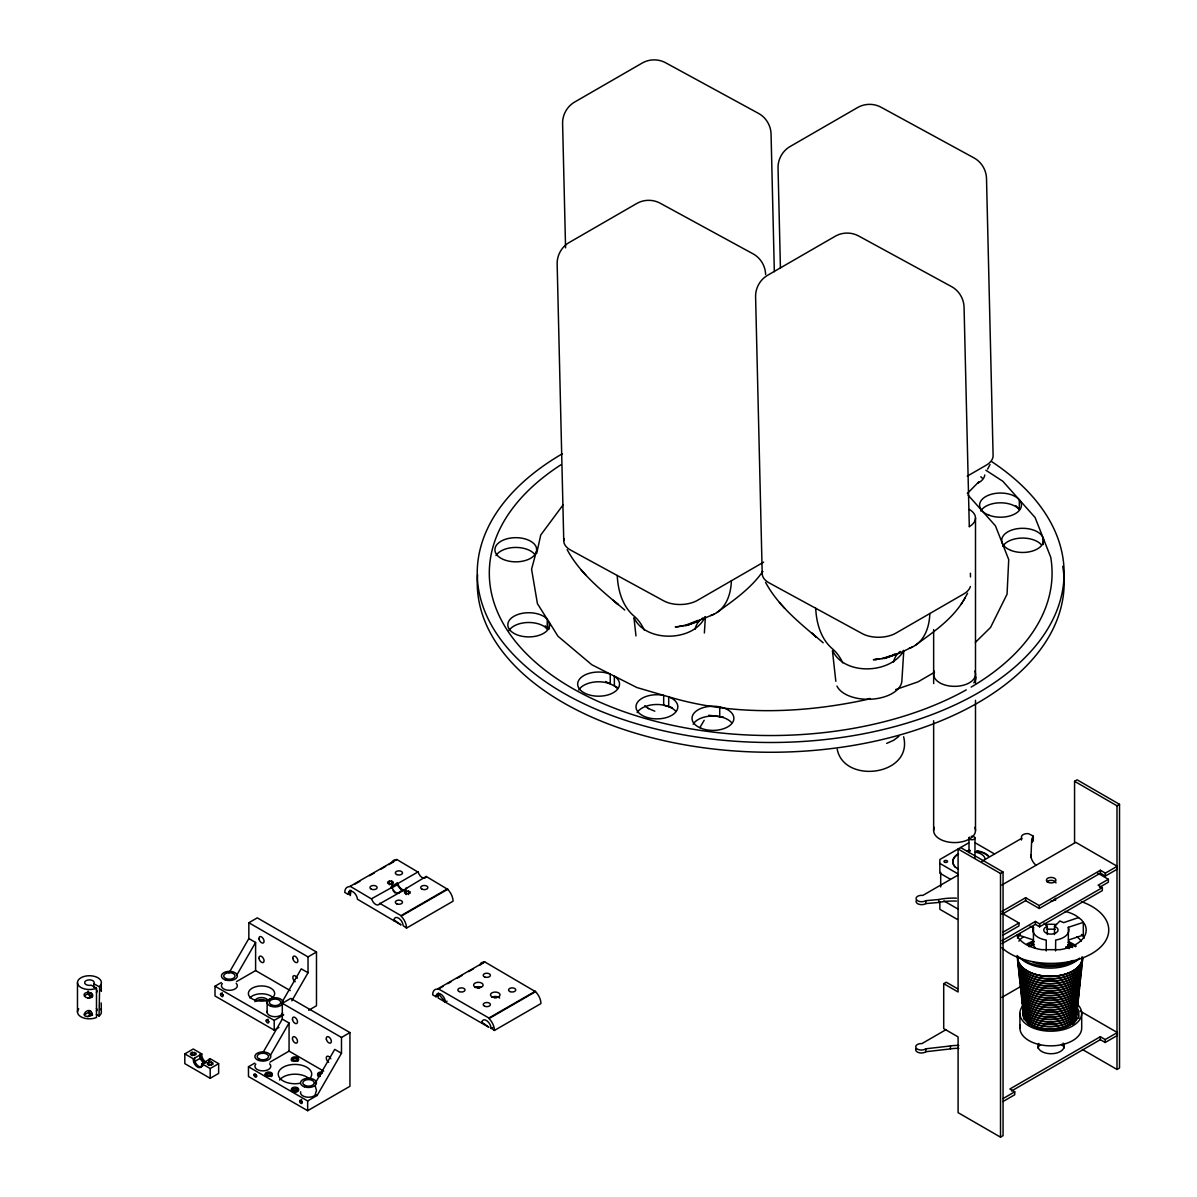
<?xml version="1.0" encoding="UTF-8"?>
<svg xmlns="http://www.w3.org/2000/svg" width="1197" height="1197" viewBox="0 0 1197 1197"><rect width="100%" height="100%" fill="white"/><g stroke="black" fill="none" stroke-linecap="round" stroke-linejoin="round"><path stroke-width="1.5" d="M101.147 1008.682L101.326 1009.804L101.147 1002.877M981.899 861.316L1021.804 838.274A5.985 3.456 0 0 1 1022.851 834.818A5.985 3.456 0 0 1 1028.597 833.681L1033.101 836.03A5.985 3.456 0 0 1 1031.724 839.441L1030.931 857.561L1030.931 854.628A32.484 18.748 0 0 0 1035.779 865.057M704.375 632.989L705.407 616.724M903.735 651.288L901.925 680.195A33.052 18.539 -1.4 0 1 873.182 699.048A33.052 18.539 -1.4 0 1 836.942 686.061M393.828 920.762L393.918 919.79A6.598 3.8 60 0 1 400.83 920.134L401.549 921.151A6.598 3.8 60 0 1 403.135 925.625L406.516 928.079L453.035 901.221L453.035 900.339A11.386 6.584 60 0 0 447.648 889.326L426.207 876.458L405.633 888.802A5.985 3.456 60 0 1 401.683 889.147A5.985 3.456 60 0 1 397.958 883.94L397.12 883.102L391.195 886.528L391.195 888.234M481.718 1023.136L481.807 1022.163A6.598 3.8 60 0 1 488.72 1022.507L489.438 1023.525A6.598 3.8 60 0 1 491.024 1027.984L494.406 1030.452L540.909 1003.595L540.909 1002.712A11.386 6.584 60 0 0 535.538 991.7L484.695 961.864L437.369 989.066A11.386 6.584 60 0 0 432.656 994.812L436.052 996.772L437.743 995.784A6.598 3.8 60 0 1 438.491 993.301M101.147 990.128L101.326 991.251L101.147 984.323M424.292 878.119A5.985 3.456 60 0 1 418.247 872.224L396.805 859.491L349.479 886.693A11.386 6.584 60 0 0 344.781 892.438L348.162 894.398A6.598 3.8 60 0 1 350.123 891.137L350.886 891.077L350.287 895.625L350.287 891.122M705.078 616.784C694.23 641.816 645.782 642.998 634.245 618.101M902.957 651.991C889.027 673.956 844.349 675.407 832.708 650.869M903.151 651.153L903.346 650.33M536.166 552.116L531.573 569.218L537.423 603.662L547.238 619.223L547.238 628.994L545.278 625.881M704.165 720.325L699.901 727.522M206.557 1062.472A5.985 3.456 60 0 1 201.814 1053.973L193.271 1048.991L184.817 1053.884L184.817 1063.639L210.193 1078.288L218.647 1073.41L218.647 1063.639L210.088 1058.702L201.709 1064.148A5.985 3.456 60 0 1 197.296 1066.946A5.985 3.456 60 0 1 193.345 1058.851L200.557 1054.662A5.985 3.456 60 0 0 205.285 1063.205M200.542 1054.707L201.814 1053.929M267.215 1011.226A7.975 4.608 0 0 0 271.869 1016.313A7.975 4.608 0 0 0 281.475 1014.817L282.582 1012.946M300.671 1091.784A7.975 4.608 0 0 0 305.325 1096.856A7.975 4.608 0 0 0 314.931 1095.375L316.472 1090.542L315.26 1085.993M405.903 888.174L406.636 888.608L379.419 903.93A5.985 3.456 60 0 1 375.469 904.289A5.985 3.456 60 0 1 371.743 899.082L350.287 886.349M426.207 876.458L425.937 877.087A5.985 3.456 60 0 1 424.95 877.955M987.63 469.149L990.024 464.541M963.286 600.864L967.595 593.263M229.001 972.922L248.841 938.568L248.841 922.737L257.295 917.86L316.487 952.034L316.487 1005.734L308.661 1010.268M236.767 975.091L255.604 942.473L248.841 938.568M281.534 1003.011L301.27 968.837L308.033 972.742L291.799 1000.857M262.457 1053.48L282.297 1019.111L282.297 1003.281L290.751 998.403L349.943 1032.577L349.943 1086.292L307.659 1110.696L248.467 1076.522L248.467 1066.751L254.781 1063.101M270.223 1055.634L289.061 1023.016L282.297 1019.111M314.991 1083.554L334.726 1049.38L341.489 1053.285L317.145 1095.464L307.659 1100.941L248.467 1066.751M915.391 645.258C932.388 632.779 950.762 620.45 962.343 602.36M961.176 604.276L965.186 597.872M1046.238 950.927L1046.238 940.049A18.03 10.414 0 0 1 1033.475 927.301L1030.108 926.254M1018.482 935.066L1033.475 939.989A18.03 10.414 0 0 0 1035.285 947.889M563.293 504.64L540.745 535.014L536.66 553.493M762.728 571.523C750.863 588.49 733.462 600.52 716.943 612.505M978.981 481.658L967.326 493.493M93.83 987.36L93.875 983.665A4.788 2.768 0 0 0 90.044 979.894A4.788 2.768 0 0 0 84.688 982.976A4.788 2.768 0 0 0 91.211 985.191L96.493 988.168L96.493 1017.465L95.625 1017.839A11.955 6.898 0 0 1 81.321 1017.001A11.955 6.898 0 0 1 78.733 1008.832M1054.482 934.543L1054.482 926.403L1059.914 920.972L1063.654 922.633L1078.527 917.59M975.36 642.4L990.532 627.482L1007.051 594.206L1008.727 559.598L995.455 525.842L968.044 495.049M96.373 1014.472L99.037 1015.999L99.665 986.193A11.955 6.898 0 0 0 91.585 975.839A11.955 6.898 0 0 0 77.67 983.874A11.955 6.898 0 0 0 95.625 988.542L96.493 988.168M99.037 1015.999L99.665 1015.49A11.955 6.898 0 0 0 100.982 1010.133M898.917 736.335L893.605 740.3L886.693 743.397M934.528 672.25L917.934 681.901L895.625 689.577M763.626 562.156L697.567 600.296A23.925 13.421 -1.4 0 1 663.737 600.849L570.76 550.156A23.925 13.421 -1.4 0 1 564.041 538.68M967.251 476.152L986.104 465.274A23.925 13.421 -1.4 0 0 993.106 455.668L986.508 178.533C986.298 170.139 981.555 162.104 974.208 158.019L881.216 107.326C873.87 103.241 864.518 103.376 857.306 107.715L789.661 146.782C782.464 151.106 777.93 159.291 778.035 167.685L780.429 268.113M84.374 996.203C82.054 990.697 94.862 991.535 92.468 996.592C89.685 1000.123 79.675 996.113 88.084 994.049L88.084 991.131M87.77 998.238L92.468 996.592M84.374 1014.757L88.084 1012.602L90.284 1015.34L92.468 1015.146C90.119 1002.218 75.261 1021.056 92.468 1015.146M87.77 1016.792L90.284 1015.34M355.105 884.059L359.923 881.276M369.544 875.725L374.347 872.942M380.766 869.246L385.584 866.463M388.786 864.608L393.604 861.84M348.162 894.398L349.853 893.411A6.598 3.8 60 0 1 351.14 890.448M389.324 881.082L387.693 882.024L387.693 883.341L391.614 884.269L393.229 883.341L393.229 882.024L391.614 881.082L389.324 881.082L389.324 884.792M278.901 1027.445L274.203 1030.153L215.011 995.979L215.011 986.208L221.325 982.557M371.654 898.678L392.032 887.351A5.985 3.456 60 0 0 399.289 892.753M397.868 883.536L418.157 871.82M392.676 887.381L397.12 884.822L397.12 883.102M236.557 981.585L255.604 970.587L290.243 990.592M397.434 893.306L401.878 890.733L405.05 890.448M406.232 890.852L404.616 891.78L404.616 893.112L406.232 894.039L410.137 893.112L410.137 891.78L406.232 890.852L406.232 894.563M248.841 922.737L308.033 956.912L316.487 952.034M379.688 903.316L401.04 915.645L447.543 888.787M406.516 928.079L406.516 927.196A11.386 6.584 60 0 0 401.13 916.184L447.648 889.326M192.133 1052.283L190.518 1053.225L190.518 1054.542L192.133 1055.47L196.039 1054.542L196.039 1053.225L192.133 1052.283L192.133 1055.545M194.004 1061.874L199.929 1058.447L199.929 1054.303M215.011 986.208L274.203 1020.383L283.689 1014.921L282.178 1014.039M200.243 1066.946L203.206 1065.225M209.041 1062.053L207.425 1062.981L207.425 1064.298L209.041 1065.24L212.946 1064.298L212.946 1062.981L211.33 1062.053L209.041 1062.053L209.041 1065.3M201.62 1063.579L210.193 1068.532L218.647 1063.639M270.013 1062.128L289.061 1051.131L323.699 1071.135M282.297 1003.281L341.489 1037.455L349.943 1032.577M438.177 989.216L442.995 986.433M447.798 983.65L451.015 981.794M457.434 978.099L462.237 975.316M468.655 971.62L473.458 968.837M479.877 965.126L484.695 961.864M481.807 1022.163L488.915 1027.295L438.177 997.999L438.177 993.495L445.359 1002.143L447.05 1001.156M438.177 988.722L488.915 1018.019L535.433 991.161M494.406 1030.452L494.406 1029.57A11.386 6.584 60 0 0 489.019 1018.557L535.538 991.7M491.024 1028.507L492.715 1027.52M1074.562 843.002L1074.562 781.297L1077.105 779.831L1119.524 804.324L1119.524 1067.978L1116.996 1069.445L1082.417 1049.485M968.612 842.912L939.854 859.506L939.854 873.182L950.253 879.182M957.959 875.127L922.857 895.401A5.551 3.202 0 0 0 916.498 897.301A5.551 3.202 0 0 0 918.668 901.236A5.551 3.202 0 0 0 925.76 900.668L938.777 899.531A41.865 24.164 0 0 1 956.433 898.169M1074.562 781.297L1116.996 805.79L1119.524 804.324M943.715 983.68L958.094 991.984L958.094 849.002L1000.512 873.496L1003.056 872.029L1003.056 1135.684L1000.512 1137.15L958.094 1112.656L958.094 1036.901L943.715 1028.612L943.715 983.68L946.243 982.228L957.435 988.677M1001.814 885.047L1075.774 842.344L1117.22 866.269L1117.22 869.202L1105.355 876.039L1100.417 873.182L1039.25 908.508L1025.62 900.638L1001.979 914.299M1001.979 911.366L1025.62 897.705L1039.25 905.575L1100.417 870.264L1105.355 873.122L1117.22 866.269M1003.056 932.179L1018.961 922.992L1018.961 925.924L1003.056 935.111M1001.979 940.722L1035.39 921.436L1039.609 923.875L1102.347 887.65L1102.347 890.583L1039.609 926.807L1035.39 924.353L1001.979 943.64M1099.579 887.306L1108.362 882.234L1108.362 879.301L1098.113 885.211L1102.347 887.65M945.899 1029.734L921.959 1043.575A5.641 3.262 0 0 0 916.139 1048.093A5.641 3.262 0 0 0 925.805 1048.796L950.433 1045.969A24.658 14.244 0 0 1 958.812 1045.445M1001.784 997.445L1020.951 986.373M1080.113 1011.076L1117.34 1032.532L1105.19 1039.55L1100.327 1036.737L1009.879 1089.001L1014.742 1091.814L1014.742 1094.746L1003.056 1101.509M1011.495 1091.006L1100.327 1039.669L1100.327 1036.737M1003.056 1098.577L1014.742 1091.814M1100.327 1039.669L1105.19 1042.482L1117.34 1035.465L1117.34 1032.532M698.135 620.33L686.105 625.014M891.72 655.507L894.967 653.891M713.921 614.241L689.053 624.654L676.021 626.869M912.368 646.993L899.516 653.128L885.451 658.096L873.376 659.727L879.75 659.008M698.749 621.273L685.582 625.792M897.196 654.026L884.029 658.545M869.875 698.435L866.433 699.617C801.601 713.621 732.714 715.986 668.704 696.834L668.704 706.589L672.684 708.609A20.933 12.09 0 0 1 675.707 711.242M891.047 655.582L881.905 658.664M1055.559 950.927L1055.679 940.049A18.03 10.414 0 0 0 1068.322 927.301L1083.315 922.378L1083.315 935.066L1068.367 940.064A18.03 10.414 0 0 1 1066.512 947.889M684.489 625.552L679.073 626.555M915.929 1048.811A5.641 3.262 0 0 0 918.757 1052.642A5.641 3.262 0 0 0 925.805 1051.729L950.433 1048.901A24.658 14.244 0 0 1 958.812 1048.377M675.258 626.944L678.4 626.719M916.498 900.234A5.551 3.202 0 0 0 918.668 904.169A5.551 3.202 0 0 0 925.76 903.6L938.777 902.463A41.865 24.164 0 0 1 956.433 901.102M875.486 659.547L876.862 659.472M477.199 987.854L479.488 987.854M494.122 997.625L496.411 997.625M708.744 715.252L723.377 717.123M484.695 962.358L483.887 962.208A11.386 6.584 60 0 0 480.446 963.66M668.584 706.529L663.677 705.138A20.933 12.09 0 0 0 637.118 712.664M672.041 707.577L663.677 705.138L663.677 695.367L636.924 687.557L591.812 664.754L557.937 636.206L547.538 619.492L544.515 616.859A20.933 12.09 0 0 0 510.416 618.984A20.933 12.09 0 0 0 525.528 636.759A20.933 12.09 0 0 0 549.288 622.485L549.288 628.994M654.819 711.183L647.906 708.31M605.607 681.497L617.592 687.557M1097.499 873.017L1108.362 879.301M975.375 842.912L994.542 853.97M960.622 847.536L1003.056 872.029M939.854 863.411L957.42 873.556M1001.949 913.161L1018.961 922.992M943.879 900.892L958.213 909.166M957.42 919.446L939.854 909.301L939.854 901.82M349.853 893.411L349.15 893.007A7.601 4.384 60 0 1 350.003 890.149M315.634 1094.597L317.145 1095.464M93.83 983.71L99.037 986.702M184.817 1053.884L193.36 1058.806M985.849 470.226L1002.862 481.284L1035.091 517.508L1050.727 557.218A281.385 162.463 0 0 1 971.156 687.078M644.674 705.796L648.55 708.579M393.918 919.79L401.04 924.922L357.469 899.246A6.598 3.8 60 0 0 350.886 891.077M823.177 642.789L811.701 633.033L816.638 637.343C797.591 621.243 777.616 604.739 765.601 582.415M624.729 610.021L613.253 600.281L618.191 604.575C599.143 588.49 579.168 571.971 567.154 549.662M547.538 629.263L544.515 626.63A20.933 12.09 0 0 0 508.949 630.669M1044.053 923.156L1047.315 926.403L1047.315 934.543M779.412 602.48L784.604 608.226M580.964 569.727L586.156 575.458M1032.128 837.885L1033.101 838.962A5.985 3.456 0 0 1 1031.724 842.374L1031.724 839.441M1015.789 505.598L1019.32 509.563L1019.32 499.792M397.12 884.822L401.878 890.733M393.11 890.598L395.01 892.977M199.929 1058.447L203.744 1063.19M88.084 994.049L90.284 996.787M1068.322 927.301L1068.367 940.064M837.227 749.322C844.169 784.574 913.191 775.447 903.63 736.783M210.088 1058.702L210.163 1059.27A5.985 3.456 60 0 1 210.163 1060.198M208.817 1059.435L208.906 1059.988A5.985 3.456 60 0 1 208.906 1060.931M765.616 274.502C765.407 266.108 760.679 258.073 753.332 253.988L660.34 203.295C652.993 199.211 643.627 199.345 636.415 203.685L568.77 242.752C561.573 247.076 557.054 255.26 557.144 263.654L563.757 540.79M832.424 650.629L835.82 681.273M633.976 617.876L635.966 635.906M969.301 526.74L964.064 307.255C963.869 298.876 959.126 290.841 951.78 286.741L858.788 236.063C851.441 231.964 842.089 232.098 834.878 236.452L767.217 275.505C760.035 279.844 755.502 288.013 755.591 296.407L762.205 573.543M970.408 573.228L970.498 576.954M774.339 271.689L771.063 134.049C770.853 125.67 766.125 117.635 758.778 113.535L665.786 62.857C658.44 58.758 649.073 58.892 641.861 63.246L574.216 102.299C567.019 106.638 562.5 114.807 562.59 123.201L565.568 247.824M1116.996 805.79L1116.996 1069.445M1105.355 873.122L1105.355 876.039M1105.19 1039.55L1105.19 1042.482M1100.417 870.264L1100.417 873.182M1081.699 1013.365L1081.699 1028.014A30.898 17.835 0 0 1 1048.108 1045.774A30.898 17.835 0 0 1 1020.383 1024.901M1043.156 538.052L1043.156 544.56M1039.609 923.875L1039.609 926.807M1039.25 905.575L1039.25 908.508M1035.39 921.436L1035.39 924.353M1033.475 927.301L1033.43 940.064M1032.757 835.641L1032.757 838.573M1025.62 897.705L1025.62 900.638M1019.919 1013.365L1019.919 1028.014M1000.512 873.496L1000.512 1137.15M975.495 518.017L975.495 683.562M975.495 700.29L975.495 830.494M971.216 836.359A2.993 1.721 0 0 1 974.971 838.02L974.971 858.264M969.001 838.02L969.001 852.743M950.433 1045.969L950.433 1048.901M940.692 872.404L940.692 886.917M938.777 899.531L938.777 902.463M933.645 629.607L933.645 683.562M933.645 720.759L933.645 830.494M925.76 900.668L925.76 903.6M925.805 1048.796L925.805 1051.729M719.726 706.888L719.726 716.659M445.359 1002.143L445.359 1001.62A6.598 3.8 60 0 0 438.775 993.45L438.012 993.51A6.598 3.8 60 0 0 436.052 996.772M408.521 890.852L408.521 894.563M396.805 859.491L395.998 859.835A11.386 6.584 60 0 0 391.868 862.453M391.614 881.082L391.614 884.792M341.489 1037.455L341.489 1053.285M308.033 956.912L308.033 972.742M307.659 1100.941L307.659 1110.696M289.061 1023.016L289.061 1051.131M274.203 1020.383L274.203 1030.153M267.126 1002.847L267.126 1012.602M255.604 942.473L255.604 970.587M211.33 1062.053L211.33 1065.3M210.193 1068.532L210.193 1078.288M194.423 1052.283L194.423 1055.545M77.476 982.767L77.476 1012.063M731.397 580.769A76.683 44.274 60 0 1 710.674 615.542M617.248 575.503A99.411 58.982 -61.4 0 0 633.961 616.036A92.004 54.583 -61.4 0 1 644.27 630.146M695.008 629.323A41.446 23.94 60 0 1 700.589 619.597M701.756 618.684A41.446 23.94 60 0 1 703.013 617.921M762.504 571.433A23.925 13.421 -1.4 0 0 769.207 582.924L862.199 633.602A23.925 13.421 -1.4 0 0 896.014 633.063L963.675 593.996A23.925 13.421 -1.4 0 0 970.378 586.5M929.845 613.522A76.683 44.274 60 0 1 909.122 648.31M815.711 608.256A99.411 58.982 -61.4 0 0 832.409 648.789A92.004 54.583 -61.4 0 1 842.733 662.899M893.456 662.076A41.446 23.94 60 0 1 897.945 653.382M899.037 652.35A41.446 23.94 60 0 1 900.204 651.452M474.97 987.495A4.788 2.768 0 0 1 481.299 987.271M491.877 997.266A4.788 2.768 0 0 1 499.628 998.074M295.225 981.749A3.591 2.065 60 0 1 293.1 976.243A3.591 2.065 60 0 1 297.35 978.233M236.138 983.276A7.975 4.608 0 0 1 229.689 990.323A7.975 4.608 0 0 1 222.328 983.575M269.804 999.435A13.152 7.601 0 0 1 248.707 995.246A13.152 7.601 0 0 1 264.477 986.133A13.152 7.601 0 0 1 271.749 998.313M256.128 1001.126A6.584 3.8 0 0 1 267.485 1001.694M249.799 997.894A13.152 7.601 0 0 1 262.203 993.764A13.152 7.601 0 0 1 273.799 998.627M223.166 995.276A1.796 1.032 60 0 1 222.283 992.807M268.831 1021.639A1.796 1.032 60 0 1 267.948 1019.171M254.961 1001.68A6.584 3.8 0 0 1 260.946 997.565A6.584 3.8 0 0 1 268.068 1001.021M201.545 1066.736A5.985 3.456 60 0 1 196.652 1064.462A5.985 3.456 60 0 1 194.617 1058.133M202.832 1065.165A5.985 3.456 60 0 1 202.532 1065.854M96.403 989.784A1.796 1.032 60 0 1 96.403 992.313M96.403 1008.338A1.796 1.032 60 0 1 96.403 1010.867M90.912 992.956A1.796 1.032 60 0 1 91.391 995.216A1.796 1.032 60 0 1 89.67 994.797A1.796 1.032 60 0 1 89.162 992.522M90.119 1010.867A1.796 1.032 60 0 1 91.526 1013.41A1.796 1.032 60 0 1 89.67 1013.35A1.796 1.032 60 0 1 89.401 1010.852M328.681 1062.293A3.591 2.065 60 0 1 326.557 1056.786A3.591 2.065 60 0 1 330.806 1058.776M300.073 1083.285A16.743 9.666 0 0 1 278.243 1074.457A16.743 9.666 0 0 1 298.801 1064.672A16.743 9.666 0 0 1 309.679 1078.706M269.594 1063.819A7.975 4.608 0 0 1 263.145 1070.866A7.975 4.608 0 0 1 255.799 1064.118M320.272 1076.088A3.591 2.065 0 0 1 317.774 1073.455A3.591 2.065 0 0 1 322.442 1072.138M279.589 1080.038A16.743 9.666 0 0 1 308.377 1078.048M291.395 1059.869A3.591 2.065 0 0 1 296.228 1057.983A3.591 2.065 0 0 1 297.739 1061.245M291.918 1061.006A3.591 2.065 0 0 1 291.44 1060.258M266.617 1076.716A3.591 2.065 0 0 1 266.063 1073.694A3.591 2.065 0 0 1 271.345 1073.619A3.591 2.065 0 0 1 271.046 1076.657M319.045 1076.716A3.591 2.065 0 0 1 317.833 1075.774M317.654 1075.4A3.591 2.065 0 0 1 322.442 1073.111M291.47 1089.749A3.591 2.065 0 0 1 296.228 1088.253A3.591 2.065 0 0 1 298.128 1091.185M297.26 1091.784A3.591 2.065 0 0 1 292.831 1091.844M291.619 1090.916A3.591 2.065 0 0 1 291.44 1090.542M256.861 1075.998A1.796 1.032 60 0 1 255.739 1074.427M302.287 1102.183A1.796 1.032 60 0 1 301.674 1099.4M320.048 1075.938A1.915 1.107 0 0 1 319.434 1074.622A1.915 1.107 0 0 1 321.514 1073.963M974.792 671.128A20.933 12.09 0 0 1 954.563 686.345A20.933 12.09 0 0 1 934.348 671.128M969.375 509.473A20.933 12.09 0 0 1 969.375 526.56M974.792 827.366A20.933 12.09 0 0 1 954.563 842.583A20.933 12.09 0 0 1 934.348 827.366M991.64 461.593A293.445 169.42 0 0 1 968.912 697.986A293.445 169.42 0 0 1 559.059 690.445A293.445 169.42 0 0 1 562.455 453.693M1062.727 566.301A293.445 169.42 0 0 1 777.87 752.21A293.445 169.42 0 0 1 477.588 574.59M966.263 689.876A281.385 162.463 0 0 1 575.562 690.13A281.385 162.463 0 0 1 561.034 464.72M693.153 724.185A20.933 12.09 0 0 1 711.631 716.03A20.933 12.09 0 0 1 731.741 722.764M578.794 689.966A20.933 12.09 0 0 1 605.368 682.44L610.261 683.846L610.216 674.061L605.368 672.684A20.933 12.09 0 0 0 577.672 684.355A20.933 12.09 0 0 0 606.161 695.382A20.933 12.09 0 0 0 614.36 676.155L614.36 685.926A20.933 12.09 0 0 1 617.398 688.559M496.007 555.617A20.933 12.09 0 0 1 514.486 547.463A20.933 12.09 0 0 1 534.61 554.196M980.732 510.984A20.933 12.09 0 0 1 999.196 502.83A20.933 12.09 0 0 1 1019.32 509.563M975.779 676.619A20.933 12.09 0 0 1 973.76 682.754M1002.817 546.251A20.933 12.09 0 0 1 1021.295 538.096A20.933 12.09 0 0 1 1041.42 544.83M984.787 474.97A20.933 12.09 0 0 1 977.665 483.259M980.792 476.795A20.933 12.09 0 0 1 982.692 478.605M958.453 869.276A19.137 11.042 0 0 1 958.453 853.641M967.041 850.783A19.137 11.042 0 0 1 970.318 850.454M976.947 850.783A19.137 11.042 0 0 1 988.557 855.93M955.415 867.466A19.137 11.042 0 0 1 958.453 854.134M967.041 851.276A19.137 11.042 0 0 1 970.318 850.947M976.947 851.276A19.137 11.042 0 0 1 988.557 856.424M975.39 852.174A13.152 7.601 0 0 1 985.146 859.506M974.971 838.02A2.993 1.721 0 0 1 971.216 839.696A2.993 1.721 0 0 1 969.405 837.152M1076.268 1015.146A26.199 15.127 0 0 1 1053.495 1030.138M1046.657 1030.138A26.199 15.127 0 0 1 1036.976 1028.253M1035.525 1027.729A26.199 15.127 0 0 1 1031.545 1025.844M1030.004 1024.871A26.199 15.127 0 0 1 1027.385 1022.717M1024.767 1019.066A26.199 15.127 0 0 1 1023.884 1015.146M1076.836 1013.5A26.768 15.456 0 0 1 1047.734 1028.896A26.768 15.456 0 0 1 1023.719 1010.807M1076.268 1013.904A26.199 15.127 0 0 1 1036.976 1026.996M1035.525 1026.472A26.199 15.127 0 0 1 1027.385 1021.46M1026.338 1020.293A26.199 15.127 0 0 1 1023.974 1015.206M1079.679 958.333A38.109 21.995 0 0 1 1017.076 955.49M1080.188 977.306A30.239 17.461 0 0 1 1052.717 993.181A30.239 17.461 0 0 1 1020.861 980.313M1020.293 978.832A30.239 17.461 0 0 1 1019.829 975.794M1080.412 972.308A30.808 17.79 0 0 1 1052.762 993.121A30.808 17.79 0 0 1 1019.26 975.39M1080.607 977.934A30.538 17.626 0 0 1 1046.088 995.425A30.538 17.626 0 0 1 1020.577 973.37M1080.038 978.338A29.97 17.297 0 0 1 1050.068 995.635A29.97 17.297 0 0 1 1020.098 978.338M1076.432 1012.692A26.469 15.277 0 0 1 1070.342 1021.176M1068.786 1022.163A26.469 15.277 0 0 1 1039.939 1025.47A26.469 15.277 0 0 1 1023.615 1011.36M1080.337 980.478A30.269 17.476 0 0 1 1047.435 997.894A30.269 17.476 0 0 1 1020.263 977.44M1079.32 977.889A29.701 17.147 0 0 1 1053.944 997.879A29.701 17.147 0 0 1 1020.487 982.363M1079.051 978.533A30 17.327 0 0 1 1053.988 1000.198A30 17.327 0 0 1 1020.068 983.021M1079.499 983.41A29.431 16.982 0 0 1 1051.355 1000.393A29.431 16.982 0 0 1 1020.757 984.892M1079.35 982.572A29.73 17.162 0 0 1 1052.672 1002.652A29.73 17.162 0 0 1 1020.338 985.565M1079.125 987.42A29.162 16.833 0 0 1 1048.796 1002.772A29.162 16.833 0 0 1 1020.906 985.954M1079.529 988.094A29.461 17.012 0 0 1 1047.495 1005.046A29.461 17.012 0 0 1 1021.056 985.146M1078.856 989.949A28.893 16.683 0 0 1 1048.811 1005.151A28.893 16.683 0 0 1 1021.176 988.498M1079.26 990.637A29.192 16.848 0 0 1 1047.525 1007.425A29.192 16.848 0 0 1 1021.325 987.705M1078.692 991.041A28.623 16.519 0 0 1 1078.258 993.914M1077.719 995.306A28.623 16.519 0 0 1 1046.343 1007.41A28.623 16.519 0 0 1 1021.46 991.041M1078.557 990.278A28.923 16.698 0 0 1 1052.597 1009.819A28.923 16.698 0 0 1 1021.146 993.181M1077.988 990.727A28.354 16.369 0 0 1 1053.779 1009.804A28.354 16.369 0 0 1 1021.834 994.991M1077.749 991.43A28.653 16.549 0 0 1 1053.809 1012.123A28.653 16.549 0 0 1 1021.415 995.724M1078.153 996.113A28.085 16.204 0 0 1 1057.34 1011.779A28.085 16.204 0 0 1 1025.754 1004.223M1024.632 1002.966A28.085 16.204 0 0 1 1021.999 996.113M1078.018 995.41A28.384 16.384 0 0 1 1052.552 1014.577A28.384 16.384 0 0 1 1021.684 998.253M1077.779 1000.049A27.815 16.055 0 0 1 1056.098 1014.338A27.815 16.055 0 0 1 1025.994 1006.677M1024.871 1005.45A27.815 16.055 0 0 1 1023.211 1002.817M1022.687 1001.455A27.815 16.055 0 0 1 1022.687 995.859M1078.183 1000.797A28.115 16.234 0 0 1 1046.402 1016.896A28.115 16.234 0 0 1 1022.911 996.592M1077.614 1001.201A27.546 15.905 0 0 1 1050.068 1017.091A27.546 15.905 0 0 1 1022.537 1001.201M1077.913 1003.34A27.845 16.07 0 0 1 1047.644 1019.35A27.845 16.07 0 0 1 1022.657 1000.542M1076.926 1001.006A27.277 15.741 0 0 1 1076.926 1006.468M1076.417 1007.814A27.277 15.741 0 0 1 1051.265 1019.47A27.277 15.741 0 0 1 1024.437 1009.116M1023.734 1007.814A27.277 15.741 0 0 1 1022.911 1005.106M1076.702 1001.754A27.576 15.92 0 0 1 1053.674 1021.669A27.576 15.92 0 0 1 1022.492 1005.884M1076.148 1010.313A27.007 15.591 0 0 1 1047.719 1021.804A27.007 15.591 0 0 1 1023.166 1007.635M1076.956 1005.675A27.307 15.77 0 0 1 1052.447 1024.123A27.307 15.77 0 0 1 1022.762 1008.413M1075.894 1012.812A26.738 15.426 0 0 1 1046.582 1024.123A26.738 15.426 0 0 1 1023.345 1008.817M1077.105 1010.956A27.037 15.606 0 0 1 1047.719 1026.502A27.037 15.606 0 0 1 1023.45 1008.248M1079.305 958.378A33.755 19.481 0 0 1 1020.846 958.378M1018.886 941.171A33.755 19.481 0 0 1 1023.3 936.772M1046.552 929.246A33.755 19.481 0 0 1 1055.35 929.381M1076.851 936.772A33.755 19.481 0 0 1 1081.25 941.171M1082.836 957.376A32.753 18.913 0 0 1 1050.068 976.288A32.753 18.913 0 0 1 1017.315 957.376M1026.906 943.999A32.753 18.913 0 0 1 1033.684 940.992M1068.263 941.65A32.753 18.913 0 0 1 1076.058 945.854M1082.223 957.899A32.154 18.568 0 0 1 1058.387 975.824A32.154 18.568 0 0 1 1022.223 967.176M1020.936 965.74A32.154 18.568 0 0 1 1019.006 962.702M1033.999 941.815A32.154 18.568 0 0 0 1027.34 944.777A32.229 18.613 0 0 1 1033.954 941.77M1082.043 956.777A32.454 18.733 0 0 1 1052.911 978.712A32.454 18.733 0 0 1 1017.615 960.039M1028.657 945.959A32.454 18.733 0 0 1 1033.849 943.805M1068.098 944.463A32.454 18.733 0 0 1 1071.48 945.959M1082.297 957.884A32.229 18.613 0 0 1 1050.068 976.498A32.229 18.613 0 0 1 1017.839 957.884M1081.923 960.548A31.855 18.389 0 0 1 1051.46 978.922A31.855 18.389 0 0 1 1018.333 962.149M1029.061 946.722A31.855 18.389 0 0 1 1034.148 944.628M1067.754 945.256A31.855 18.389 0 0 1 1072.602 947.545M1081.744 959.47A32.154 18.568 0 0 1 1052.881 981.196A31.586 18.239 0 0 1 1019.56 967.819M1017.914 962.702A32.154 18.568 0 0 0 1052.881 981.196A31.586 18.239 0 0 0 1081.534 964.677M1066.153 946.618A32.154 18.568 0 0 1 1069.654 947.964M1018.961 966.263A31.586 18.239 0 0 1 1018.482 963.091M1065.869 947.306A31.586 18.239 0 0 1 1069.295 948.623M1081.953 965.231A31.885 18.404 0 0 1 1050.068 983.65A31.885 18.404 0 0 1 1018.183 965.231M1081.265 967.206A31.317 18.075 0 0 1 1048.707 983.695A31.317 18.075 0 0 1 1018.752 965.635M1081.684 967.774A31.616 18.254 0 0 1 1047.315 985.969A31.616 18.254 0 0 1 1018.931 964.602M1081.115 968.178A31.047 17.925 0 0 1 1080.637 971.291M1080.053 972.817A31.047 17.925 0 0 1 1051.415 986.074A31.047 17.925 0 0 1 1020.891 974.298M1020.083 972.817A31.047 17.925 0 0 1 1019.021 968.178M1080.951 967.176A31.346 18.105 0 0 1 1052.806 988.348A31.346 18.105 0 0 1 1018.722 970.318M1080.382 967.625A30.778 17.775 0 0 1 1080.382 973.804M1079.799 975.316A30.778 17.775 0 0 1 1047.39 988.408A30.778 17.775 0 0 1 1019.41 972.263M1080.682 969.735A31.077 17.94 0 0 1 1052.776 990.727A31.077 17.94 0 0 1 1018.991 972.862M1080.577 973.251A30.509 17.611 0 0 1 1079.544 977.814M1078.736 979.281A30.509 17.611 0 0 1 1044.772 990.592A30.509 17.611 0 0 1 1019.56 973.251M1075.37 1013.021A26.199 15.127 0 0 1 1072.751 1024.497M1024.273 1019.56A26.199 15.127 0 0 1 1023.884 1016.926M1081.43 901.625A57.845 33.396 0 0 1 1091.888 953.56A57.845 33.396 0 0 1 1001.919 947.755M1016.807 935.276A35.297 20.379 0 0 0 1041.764 949.685L1060.033 949.685A35.297 20.379 0 0 0 1084.991 924.727L1081.475 919.805L1075.864 915.585A35.297 20.379 0 0 0 1065.255 911.381M1054.482 926.403A7.182 4.145 0 0 1 1056.397 932.658A7.182 4.145 0 0 1 1045.4 932.658A7.182 4.145 0 0 1 1047.315 926.403M1073.125 960.473A35.297 20.379 0 0 1 1033.25 962.298M1017.465 938.104A35.297 20.379 0 0 1 1020.323 934.453M1045.37 924.518A35.297 20.379 0 0 1 1056.427 924.518M1081.475 934.453A35.297 20.379 0 0 1 1084.332 938.104M1077.943 1009.161A28.1 16.219 0 0 1 1050.801 1029.585A28.1 16.219 0 0 1 1023.659 1009.161M1077.943 1014.039A28.1 16.219 0 0 1 1078.901 1018.243M1077.554 1004.448A30.898 17.835 0 0 1 1052.148 1031.186A30.898 17.835 0 0 1 1022.807 1005.824M1063.131 1043.111A13.152 7.601 0 0 1 1051.31 1053.734A13.152 7.601 0 0 1 1038.816 1043.365M1037.994 1048.228A13.152 7.601 0 0 1 1040.477 1044.562M1061.35 1044.338A13.152 7.601 0 0 1 1064.073 1047.944M1021.415 840.01A5.985 3.456 0 0 1 1021.789 838.813M1054.362 899.216A4.788 2.768 0 0 1 1055.604 900.443M1055.754 898.229A4.788 2.768 0 0 1 1050.981 900.997M1046.911 881.83A4.788 2.768 0 0 1 1052.193 880.408A4.788 2.768 0 0 1 1055.934 882.982M536.705 550.56L535.628 553.657A20.933 12.09 0 0 1 502.695 559.164A20.933 12.09 0 0 1 504.999 539.413A20.933 12.09 0 0 1 536.361 547.418L536.705 550.56M668.584 696.774L663.677 695.367A20.933 12.09 0 0 0 635.996 707.038A20.933 12.09 0 0 0 664.47 718.065A20.933 12.09 0 0 0 672.684 698.853L668.584 696.774M484.65 1006.243A3.591 2.065 0 0 0 490.366 1004.837A3.591 2.065 0 0 0 485.398 1002.682A3.591 2.065 0 0 0 484.65 1006.243M459.289 991.595A3.591 2.065 0 0 0 465.005 990.188A3.591 2.065 0 0 0 460.022 988.034A3.591 2.065 0 0 0 459.289 991.595M492.625 997.131A4.788 2.768 0 0 0 500.032 994.991A4.788 2.768 0 0 0 493.119 992.343A4.788 2.768 0 0 0 492.625 997.131M484.65 976.947A3.591 2.065 0 0 0 490.366 975.54A3.591 2.065 0 0 0 485.398 973.385A3.591 2.065 0 0 0 484.65 976.947M475.718 987.36A4.788 2.768 0 0 0 483.124 985.221A4.788 2.768 0 0 0 476.211 982.587A4.788 2.768 0 0 0 475.718 987.36M510.027 991.595A3.591 2.065 0 0 0 515.742 990.188A3.591 2.065 0 0 0 510.76 988.034A3.591 2.065 0 0 0 510.027 991.595M371.399 889.221A3.591 2.065 0 0 0 377.115 887.815A3.591 2.065 0 0 0 372.132 885.66A3.591 2.065 0 0 0 371.399 889.221M396.776 874.573A3.591 2.065 0 0 0 402.476 873.167A3.591 2.065 0 0 0 397.509 871.012A3.591 2.065 0 0 0 396.776 874.573M422.137 889.221A3.591 2.065 0 0 0 427.853 887.815A3.591 2.065 0 0 0 422.87 885.66A3.591 2.065 0 0 0 422.137 889.221M396.776 903.87A3.591 2.065 0 0 0 402.476 902.463A3.591 2.065 0 0 0 397.509 900.309A3.591 2.065 0 0 0 396.776 903.87M259.031 938.942A3.591 2.065 60 0 0 263.175 942.997A3.591 2.065 60 0 0 262.352 937.535A3.591 2.065 60 0 0 259.031 938.942M259.031 958.468A3.591 2.065 60 0 0 263.175 962.538A3.591 2.065 60 0 0 262.352 957.061A3.591 2.065 60 0 0 259.031 958.468M292.861 958.468A3.591 2.065 60 0 0 297.006 962.538A3.591 2.065 60 0 0 296.183 957.061A3.591 2.065 60 0 0 292.861 958.468M220.532 994.557A1.796 1.032 60 0 0 222.612 996.592A1.796 1.032 60 0 0 222.193 993.854A1.796 1.032 60 0 0 220.532 994.557M266.198 1020.921A1.796 1.032 60 0 0 268.278 1022.956A1.796 1.032 60 0 0 267.859 1020.218A1.796 1.032 60 0 0 266.198 1020.921M225.141 979.849A7.975 4.608 0 0 0 237.35 976.124A7.975 4.608 0 0 0 225.664 971.889A7.975 4.608 0 0 0 225.141 979.849M270.806 1006.228A7.975 4.608 0 0 0 283.016 1002.502A7.975 4.608 0 0 0 271.33 998.253A7.975 4.608 0 0 0 270.806 1006.228M225.799 978.518A5.701 3.292 0 0 0 235.016 976.468A5.701 3.292 0 0 0 227.34 972.892A5.701 3.292 0 0 0 225.799 978.518M271.465 1004.882A5.701 3.292 0 0 0 280.682 1002.832A5.701 3.292 0 0 0 273.006 999.256A5.701 3.292 0 0 0 271.465 1004.882M292.487 1019.485A3.591 2.065 60 0 0 296.647 1023.54A3.591 2.065 60 0 0 295.809 1018.078A3.591 2.065 60 0 0 292.487 1019.485M292.487 1039.026A3.591 2.065 60 0 0 296.647 1043.081A3.591 2.065 60 0 0 295.809 1037.619A3.591 2.065 60 0 0 292.487 1039.026M326.317 1039.026A3.591 2.065 60 0 0 330.462 1043.081A3.591 2.065 60 0 0 329.639 1037.619A3.591 2.065 60 0 0 326.317 1039.026M292.831 1090.871A3.591 2.065 0 0 0 298.547 1089.465A3.591 2.065 0 0 0 293.564 1087.31A3.591 2.065 0 0 0 292.831 1090.871M266.617 1075.744A3.591 2.065 0 0 0 272.317 1074.322A3.591 2.065 0 0 0 267.35 1072.183A3.591 2.065 0 0 0 266.617 1075.744M292.831 1060.602A3.591 2.065 0 0 0 298.547 1059.195A3.591 2.065 0 0 0 293.564 1057.041A3.591 2.065 0 0 0 292.831 1060.602M253.988 1075.101A1.796 1.032 60 0 0 256.068 1077.135A1.796 1.032 60 0 0 255.649 1074.397A1.796 1.032 60 0 0 253.988 1075.101M299.654 1101.464A1.796 1.032 60 0 0 301.734 1103.499A1.796 1.032 60 0 0 301.315 1100.761A1.796 1.032 60 0 0 299.654 1101.464M258.597 1060.407A7.975 4.608 0 0 0 270.806 1056.682A7.975 4.608 0 0 0 259.121 1052.432A7.975 4.608 0 0 0 258.597 1060.407M304.262 1086.771A7.975 4.608 0 0 0 316.472 1083.046A7.975 4.608 0 0 0 304.786 1078.796A7.975 4.608 0 0 0 304.262 1086.771M259.255 1059.061A5.701 3.292 0 0 0 268.472 1057.011A5.701 3.292 0 0 0 260.796 1053.435A5.701 3.292 0 0 0 259.255 1059.061M293.834 1060.811A1.915 1.107 0 0 0 296.886 1060.048A1.915 1.107 0 0 0 294.223 1058.911A1.915 1.107 0 0 0 293.834 1060.811M267.619 1075.938A1.915 1.107 0 0 0 270.657 1075.19A1.915 1.107 0 0 0 268.008 1074.038A1.915 1.107 0 0 0 267.619 1075.938M293.834 1091.08A1.915 1.107 0 0 0 296.886 1090.317A1.915 1.107 0 0 0 294.223 1089.18A1.915 1.107 0 0 0 293.834 1091.08M304.921 1085.425A5.701 3.292 0 0 0 314.138 1083.39A5.701 3.292 0 0 0 306.462 1079.799A5.701 3.292 0 0 0 304.921 1085.425M988.872 515.159A20.933 12.09 0 0 0 1021.415 505.942A20.933 12.09 0 0 0 991.311 494.271A20.933 12.09 0 0 0 988.872 515.159M1010.971 550.425A20.933 12.09 0 0 0 1043.5 541.194A20.933 12.09 0 0 0 1013.395 529.538A20.933 12.09 0 0 0 1010.971 550.425M701.292 728.36A20.933 12.09 0 0 0 733.836 719.128A20.933 12.09 0 0 0 703.731 707.472A20.933 12.09 0 0 0 701.292 728.36M944.882 862.349A1.796 1.032 0 0 0 947.56 861.466A1.796 1.032 0 0 0 944.882 860.568A1.796 1.032 0 0 0 944.882 862.349M1075.579 946.603A32.154 18.568 0 0 0 1067.933 942.458A32.229 18.613 0 0 1 1075.639 946.558M1047.929 882.204A4.788 2.768 0 0 0 1055.829 880.768A4.788 2.768 0 0 0 1049.724 877.536A4.788 2.768 0 0 0 1047.929 882.204"/></g></svg>
